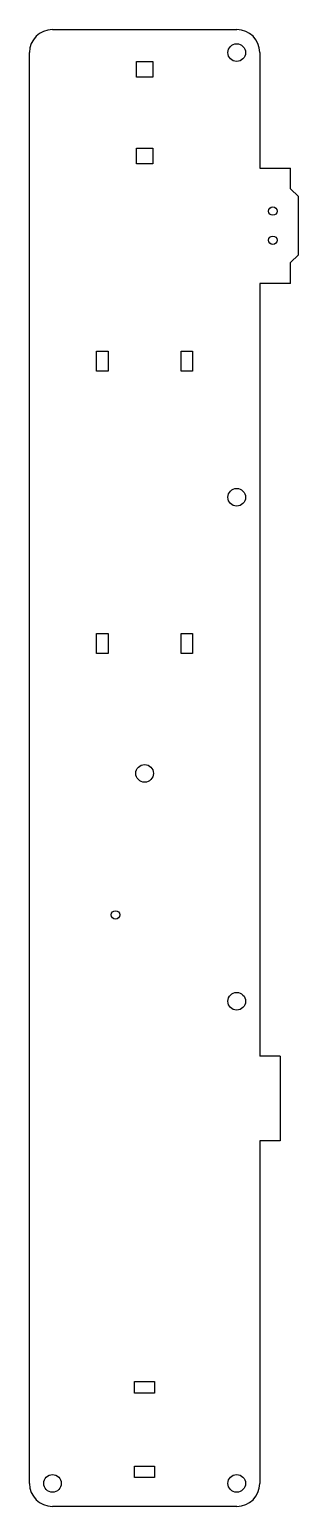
# Model space of a CAD drawing. Extents: x 0 to 35, y 0 to 192.
import ezdxf

# ---------------------------------------------------------------- set-up
doc = ezdxf.new("R2010")
doc.units = 0
doc.layers.add('20', color=30, linetype='CONTINUOUS')

msp = doc.modelspace()

# ---------------------------------------------------------------- linework, layer by layer
at = {"layer": '20'}
for p, q in [((3, 192), (27, 192)), ((0, 3), (0, 189)), ((30, 189), (30, 174)), ((13.925, 185.8), (13.925, 187.85)), ((13.925, 187.85), (16.075, 187.85)), ((16.075, 187.85), (16.075, 185.8)), ((16.075, 185.8), (13.925, 185.8)), ((13.925, 174.55), (13.925, 176.6)), ((13.925, 176.6), (16.075, 176.6)), ((16.075, 176.6), (16.075, 174.55)), ((16.075, 174.55), (13.925, 174.55)), ((30, 174), (34, 174)), ((34, 171.3), (34, 174)), ((34, 171.3), (35.05, 170.3)), ((35.05, 162.7), (35.05, 170.3)), ((34, 161.7), (35.05, 162.7)), ((34, 159), (34, 161.7)), ((30, 159), (30, 58.5388)), ((34, 159), (30, 159)), ((8.75, 147.601), (8.75, 150.201)), ((8.75, 150.201), (10.25, 150.201)), ((10.25, 150.201), (10.25, 147.601)), ((19.75, 147.601), (19.75, 150.201)), ((19.75, 150.201), (21.25, 150.201)), ((21.25, 150.201), (21.25, 147.601)), ((10.25, 147.601), (8.75, 147.601)), ((21.25, 147.601), (19.75, 147.601)), ((8.75, 110.901), (8.75, 113.501)), ((8.75, 113.501), (10.25, 113.501)), ((10.25, 113.501), (10.25, 110.901)), ((19.75, 110.901), (19.75, 113.501)), ((19.75, 113.501), (21.25, 113.501)), ((21.25, 113.501), (21.25, 110.901)), ((10.25, 110.901), (8.75, 110.901)), ((21.25, 110.901), (19.75, 110.901)), ((32.6773, 58.5388), (30, 58.5388)), ((32.6773, 58.5388), (32.6773, 47.5388)), ((30, 47.5388), (30, 3)), ((32.6773, 47.5388), (30, 47.5388)), ((13.7, 16.25), (16.3, 16.25)), ((13.7, 14.75), (13.7, 16.25)), ((16.3, 16.25), (16.3, 14.75)), ((16.3, 14.75), (13.7, 14.75)), ((13.7, 5.25), (16.3, 5.25)), ((13.7, 3.75), (13.7, 5.25)), ((16.3, 5.25), (16.3, 3.75)), ((16.3, 3.75), (13.7, 3.75)), ((27, 0), (3, 0))]:
    msp.add_line(p, q, dxfattribs=at)
for centre, radius in [((27, 189), 1.15), ((27, 189), 1.15), ((31.7, 168.4), 0.55), ((31.7, 164.6), 0.55), ((27, 131.1927), 1.15), ((27, 131.1927), 1.15), ((15, 95.3008), 1.15), ((15, 95.3008), 1.15), ((11.2, 76.901), 0.55), ((27, 65.6757), 1.15), ((27, 65.6757), 1.15), ((3, 3), 1.15), ((3, 3), 1.15), ((27, 3), 1.15), ((27, 3), 1.15)]:
    msp.add_circle(centre, radius, dxfattribs=at)
for centre, start, end in [((3, 189), 90, 180), ((27, 189), 0, 90), ((3, 3), 180, 270), ((27, 3), 270, 0)]:
    msp.add_arc(centre, 3, start, end, dxfattribs=at)

doc.saveas('drawing.dxf')
